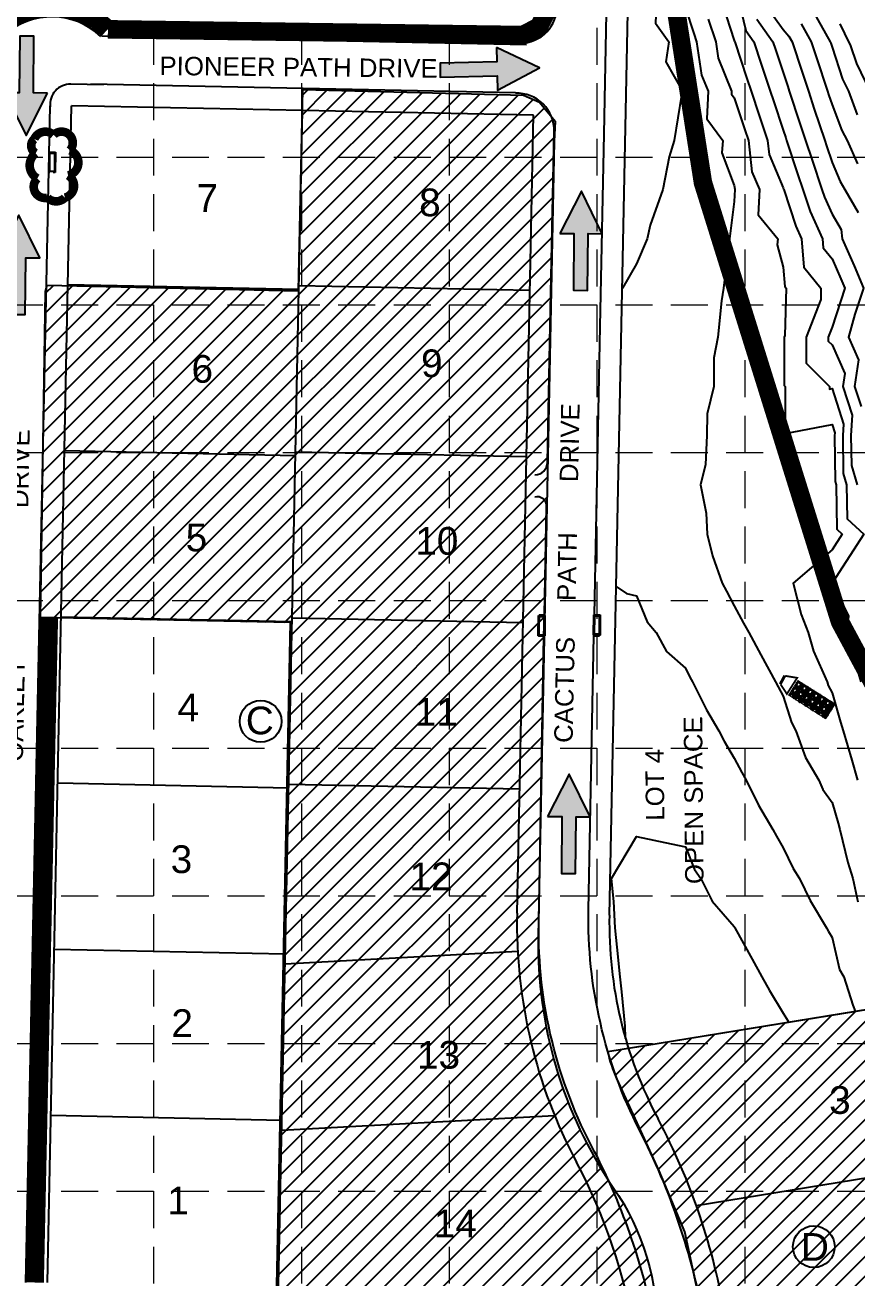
# Model space of a CAD drawing. Header units: feet. Extents: x 715 to 5843, y 11803 to 15011.
# Drawn here: x 1770 to 2220, y 12480 to 13159 of the extents above; entities that cross this region are included whole.
import ezdxf
from ezdxf.enums import TextEntityAlignment as Align

# ---------------------------------------------------------------- set-up
doc = ezdxf.new("R2010")
doc.units = ezdxf.units.FT
doc.header["$LTSCALE"] = 20
doc.header["$MEASUREMENT"] = 0
for name, pattern in [('ACAD_ISO02W100', [15, 12, -3]), ('DASHED', [1.1, 0.85, -0.25]), ('HIDDEN', [0.375, 0.25, -0.125]), ('PHANTOM2', [1.25, 0.625, -0.125, 0.125, -0.125, 0.125, -0.125])]:
    doc.linetypes.add(name, pattern=pattern)
doc.layers.get('0').update_dxf_attribs({"linetype": 'CONTINUOUS'})
for name, color, linetype in [('ARROWS', 252, 'CONTINUOUS'), ('BC', 2, 'CONTINUOUS'), ('CONC', 2, 'CONTINUOUS'), ('CONTOURS-MIN', 1, 'CONTINUOUS'), ('EROSION BLANKET', 84, 'CONTINUOUS'), ('GRID', 254, 'HIDDEN'), ('LEGEND', 7, 'CONTINUOUS'), ('LIMITS OF DISTURBANCE', 1, 'DASHED'), ('LOT', 2, 'PHANTOM2'), ('LOTNO', 2, 'CONTINUOUS'), ('SCONTOUR', 3, 'CONTINUOUS'), ('SODDED LOT', 2, 'CONTINUOUS'), ('SROW', 4, 'CONTINUOUS'), ('STORM', 5, 'CONTINUOUS')]:
    doc.layers.add(name, color=color, linetype=linetype)
doc.styles.get("Standard").update_dxf_attribs({"font": 'ARIAL.TTF'})

# ---------------------------------------------------------------- blocks, each defined once
blk = doc.blocks.new('arrow')
blk.add_lwpolyline([(-67.01, -25.36), (-59.33, -25.42), (-59.57, -56.14), (-51.89, -56.2), (-51.65, -25.48), (-43.97, -25.54), (-55.3, -2.41), (-67.01, -25.36)], close=True)
at = {"color": 254}
for points in [[(-43.97, -25.54), (-67.01, -25.36), (-55.3, -2.41), (-67.01, -25.36)], [(-59.57, -56.14), (-51.89, -56.2), (-59.33, -25.42), (-51.65, -25.48)]]:
    blk.add_solid(points, dxfattribs=at)

msp = doc.modelspace()

# ---------------------------------------------------------------- hatches: boundary and pattern name
at = {"layer": 'LEGEND', "linetype": 'ACAD_ISO02W100'}
h = msp.add_hatch(dxfattribs=at)
h.set_pattern_fill('GRAVEL', color=240, scale=3.737175, angle=-32.4004, style=0)
h.set_pattern_definition([(195.6124, (1857.46488, 12778.8232), (-43.2655951, -12.37848744), [0.502785, -49.775757]), (152.5693, (1856.98064, 12778.68787), (39.86712905, -20.874646325), [0.862794, -85.416582]), (100.11, (1856.21485, 12779.08534), (9.52631899, -54.73426779), [0.608367, -60.228425]), (234.8733, (1854.48363, 12779.07747), (43.20538108, 61.10524665), [0.785696, -77.7839]), (260.4333, (1854.03155, 12778.43486), (8.25303074, 47.87715288), [0.770437, -76.27339]), (324.8733, (1853.9035, 12777.67514), (-61.10524665, 43.20538108), [0.785696, -77.7839]), (5.2938, (1854.54611, 12777.22306), (-61.045036777, -5.521320043), [1.039043, -102.865167]), (39.8549, (1855.58072, 12777.31893), (66.1427415, 55.40097626), [0.980963, -97.11542]), (89.0292, (1856.33378, 12777.94757), (0.78937286, 57.04003302), [0.788357, -78.047427]), (142.836, (1856.34714, 12778.73582), (32.70677556, -25.18286546), [0.90003, -44.10151]), (189.997, (1855.62989, 12779.27953), (-59.892153557, -10.679212533), [1.163936, -115.229706]), (106.4137, (1857.58744, 12777.06344), (-10.07272115, 32.949821), [0.397265, -39.329442]), (139.0688, (1857.47518, 12777.44452), (37.01500787, -32.34329933), [0.755795, -74.823882]), (192.5996, (1856.9042, 12777.9397), (-2.0025, -3.155388), [0.528515, -4.756646]), (170.7982, (1856.9236, 12778.4585), (19.7819369, -3.701723), [0.284616, -28.176858]), (259.401, (1856.64265, 12778.504), (2.8521148, 11.4686617), [0.402505, -19.722797]), (358.5634, (1856.5686, 12778.1084), (13.47116, 0.3032847), [0.65374, -21.137545]), (129.1647, (1857.2221, 12778.092), (4.308278, -7.1603833), [0.47272, -11.345266]), (343.9891, (1854.81252, 12779.66546), (37.56136229, -10.55886977), [0.662227, -65.560675]), (37.9458, (1855.44907, 12779.4828), (-34.64904028, -26.69927096), [0.555572, -55.001523]), (260.7982, (1857.62265, 12778.72306), (3.701723, 19.7819369), [0.569228, -27.892246]), (311.2101, (1857.53162, 12778.16116), (-25.54638964, 29.49114518), [0.662227, -65.560675]), (307.0436, (1853.57097, 12777.70912), (-11.77194774, 16.3232664), [0.63861, -31.291826]), (262.3747, (1853.95569, 12777.1994), (6.25060037, 44.72175262), [0.53508, -52.973116]), (34.401, (1855.6517, 12775.54765), (16.323279, 11.7719304), [0.569228, -27.892246]), (344.9536, (1856.12137, 12775.86925), (-49.03002633, 13.41097778), [0.626466, -62.019997]), (37.0436, (1854.10556, 12776.52888), (-16.3232664, -11.77194774), [0.319304, -31.61113]), (68.9095, (1855.4624, 12775.6678), (4.8546233, 14.6240456), [0.19056, -18.865366]), (133.5634, (1855.53095, 12775.8456), (7.463666, -9.1628828), [0.770437, -14.638326]), (153.6086, (1855, 12776.40386), (33.55636718, -16.86961783), [0.713987, -70.684633]), (271.2897, (1856.3884, 12777.8244), (0.8496086, 8.3132754), [0.538983, -12.93559]), (320.7568, (1856.40052, 12777.28554), (49.63655871, -40.353303), [0.940998, -93.158655]), (28.545, (1857.1293, 12776.69026), (-26.63905062, -14.07770825), [0.384765, -38.091802]), (57.5996, (1857.4673, 12776.874), (-1.152887, 5.157887), [0.22423, -3.512944]), (87.856, (1854.99696, 12776.53858), (-1.3959756, -30.09770706), [0.519183, -51.399306]), (15.6124, (1855.0164, 12777.0574), (43.2655951, 12.37848744), [1.00557, -49.272973]), (327.5996, (1855.985, 12777.328), (5.157887, 1.152887), [0.971665, -2.76551]), (292.9044, (1856.80526, 12776.80737), (-17.53633152, 42.11272707), [0.5909, -58.499018]), (221.6542, (1857.03523, 12776.26307), (-11.16538804, -10.6190479), [0.54414, -26.662902]), (175.2456, (1856.62867, 12775.90141), (-79.977356444, 6.493604084), [0.885953, -87.709522]), (143.0257, (1855.74576, 12775.97484), (-39.0175416, 29.187875616), [0.93728, -92.790585])])
h.paths.add_polyline_path([(2183.11, 12795.69), (2203.17, 12782.91), (2208.18, 12790.8), (2188.08, 12803.52)])
h = msp.add_hatch(dxfattribs=at)
h.set_pattern_fill('GRAVEL', color=240, scale=3.737175, angle=-32.4004, style=0)
h.set_pattern_definition([(195.6124, (1857.6947, 12778.92157), (-43.2655951, -12.37848744), [0.502785, -49.775757]), (152.5693, (1857.21047, 12778.78626), (39.86712905, -20.874646325), [0.862794, -85.416582]), (100.11, (1856.44468, 12779.18372), (9.52631899, -54.73426779), [0.608367, -60.228425]), (234.8733, (1854.71346, 12779.17585), (43.20538108, 61.10524665), [0.785696, -77.7839]), (260.4333, (1854.26138, 12778.53325), (8.25303074, 47.87715288), [0.770437, -76.27339]), (324.8733, (1854.13333, 12777.77352), (-61.10524665, 43.20538108), [0.785696, -77.7839]), (5.2938, (1854.77594, 12777.32144), (-61.045036777, -5.521320043), [1.039043, -102.865167]), (39.8549, (1855.81055, 12777.41731), (66.1427415, 55.40097626), [0.980963, -97.11542]), (89.0292, (1856.5636, 12778.04596), (0.78937286, 57.04003302), [0.788357, -78.047427]), (142.836, (1856.57696, 12778.8342), (32.70677556, -25.18286546), [0.90003, -44.10151]), (189.997, (1855.85972, 12779.37791), (-59.892153557, -10.679212533), [1.163936, -115.229706]), (106.4137, (1857.81726, 12777.16182), (-10.07272115, 32.949821), [0.397265, -39.329442]), (139.0688, (1857.705, 12777.5429), (37.01500787, -32.34329933), [0.755795, -74.823882]), (192.5996, (1857.134, 12778.038), (-2.0025, -3.155388), [0.528515, -4.756646]), (170.7982, (1857.15343, 12778.5569), (19.7819369, -3.701723), [0.284616, -28.176858]), (259.401, (1856.8725, 12778.6024), (2.8521148, 11.4686617), [0.402505, -19.722797]), (358.5634, (1856.79844, 12778.20676), (13.47116, 0.3032847), [0.65374, -21.137545]), (129.1647, (1857.452, 12778.1904), (4.308278, -7.1603833), [0.47272, -11.345266]), (343.9891, (1855.04235, 12779.76385), (37.56136229, -10.55886977), [0.662227, -65.560675]), (37.9458, (1855.6789, 12779.5812), (-34.64904028, -26.69927096), [0.555572, -55.001523]), (260.7982, (1857.8525, 12778.82144), (3.701723, 19.7819369), [0.569228, -27.892246]), (311.2101, (1857.76145, 12778.25954), (-25.54638964, 29.49114518), [0.662227, -65.560675]), (307.0436, (1853.8008, 12777.8075), (-11.77194774, 16.3232664), [0.63861, -31.291826]), (262.3747, (1854.18551, 12777.29778), (6.25060037, 44.72175262), [0.53508, -52.973116]), (34.401, (1855.88153, 12775.64603), (16.323279, 11.7719304), [0.569228, -27.892246]), (344.9536, (1856.3512, 12775.96764), (-49.03002633, 13.41097778), [0.626466, -62.019997]), (37.0436, (1854.3354, 12776.62726), (-16.3232664, -11.77194774), [0.319304, -31.61113]), (68.9095, (1855.6922, 12775.7662), (4.8546233, 14.6240456), [0.19056, -18.865366]), (133.5634, (1855.7608, 12775.944), (7.463666, -9.1628828), [0.770437, -14.638326]), (153.6086, (1855.22982, 12776.50225), (33.55636718, -16.86961783), [0.713987, -70.684633]), (271.2897, (1856.6182, 12777.9228), (0.8496086, 8.3132754), [0.538983, -12.93559]), (320.7568, (1856.63035, 12777.38393), (49.63655871, -40.353303), [0.940998, -93.158655]), (28.545, (1857.35912, 12776.78864), (-26.63905062, -14.07770825), [0.384765, -38.091802]), (57.5996, (1857.697, 12776.9725), (-1.152887, 5.157887), [0.22423, -3.512944]), (87.856, (1855.2268, 12776.63696), (-1.3959756, -30.09770706), [0.519183, -51.399306]), (15.6124, (1855.24621, 12777.15578), (43.2655951, 12.37848744), [1.00557, -49.272973]), (327.5996, (1856.2147, 12777.4264), (5.157887, 1.152887), [0.971665, -2.76551]), (292.9044, (1857.03509, 12776.90576), (-17.53633152, 42.11272707), [0.5909, -58.499018]), (221.6542, (1857.26506, 12776.36145), (-11.16538804, -10.6190479), [0.54414, -26.662902]), (175.2456, (1856.8585, 12775.9998), (-79.977356444, 6.493604084), [0.885953, -87.709522]), (143.0257, (1855.97559, 12776.07323), (-39.0175416, 29.187875616), [0.93728, -92.790585])])
h.paths.add_polyline_path([(2183.34, 12795.79), (2203.4, 12783.01), (2208.41, 12790.9), (2188.31, 12803.61)])
at = {"layer": 'SODDED LOT'}
h = msp.add_hatch(dxfattribs=at)
h.set_pattern_fill('ANSI31', color=256, scale=60, style=0)
edge = h.paths.add_edge_path()
edge.add_line((1781.87, 13017.68), (1917.84, 13014.62))
edge.add_line((1917.84, 13014.62), (1920.29, 13123.61))
edge.add_line((1920.29, 13123.61), (2039.73, 13120.55))
edge.add_line((2039.73, 13120.55), (2048.3, 13116.87))
edge.add_line((2048.3, 13116.87), (2056.88, 13106.46))
edge.add_line((2056.88, 13106.46), (2056.27, 13095.44))
edge.add_line((2056.27, 13095.44), (2047.68, 12665.22))
edge.add_arc((2280.61, 12660.57), 232.97, 178.85645, 214.33975)
edge.add_arc((1974.2, 12451.24), 138.11, -0.7498, 34.33975, ccw=False)
edge.add_line((2112.3, 12449.43), (1906.07, 12467.3))
edge.add_line((1906.07, 12467.3), (1913.63, 12834.97))
edge.add_line((1913.63, 12834.97), (1778.2, 12837.72))
edge.add_line((1778.2, 12837.72), (1780.95, 13014.33))
edge.add_line((1780.95, 13014.33), (1781.87, 13017.68))
h = msp.add_hatch(dxfattribs=at)
h.set_pattern_fill('ANSI31', color=256, scale=60, style=0)
edge = h.paths.add_edge_path()
edge.add_line((2085.39, 12602.78), (2261.97, 12631.45))
edge.add_line((2261.97, 12631.45), (2311.16, 12333.85))
edge.add_line((2311.16, 12333.85), (2159.41, 12333.02))
edge.add_line((2159.41, 12333.02), (2143.04, 12430.37))
edge.add_line((2143.04, 12430.37), (2126.95, 12505.08))
edge.add_line((2126.95, 12505.08), (2113.07, 12538.09))
edge.add_line((2113.07, 12538.09), (2090.23, 12588.15))
edge.add_arc((2155, 12617.7), 71.2, 192.09526, 204.52613, ccw=False)

# ---------------------------------------------------------------- linework, layer by layer
at = {"layer": 'BC', "color": 7}
for p, q in [((2084.99, 13195.68), (2083.15, 13099.71)), ((2083.15, 13099.71), (2080.95, 12995.26)), ((2080.95, 12995.26), (2077.85, 12839.24)), ((2051.04, 12839.09), (2052.18, 12897.86)), ((2050.63, 12827.62), (2051.04, 12839.09)), ((2077.85, 12839.24), (2077.71, 12827.88))]:
    msp.add_line(p, q, dxfattribs=at)
for points in [[(2035.9, 13148.89, 0.431739), (2057.7, 13167.49), (2058.09, 13195.35, 0.109103), (2036.94, 13299.03, -2.709763)], [(2045.89, 12914.91, 0.403044), (2052.6, 12921.8), (2054.09, 12995.94), (2056.31, 13100.95, 0.430742), (2035.33, 13121.65, 12.656221)], [(2111.01, 12451.88, 0.074815), (2078.19, 12548.45, -0.128902), (2047.98, 12672.27), (2050.63, 12827.62)], [(2137.46, 12456.69, 0.075191), (2102.39, 12560.33, -0.123664), (2074.87, 12679.49), (2077.71, 12827.88)]]:
    msp.add_lwpolyline(points, format="xyb", dxfattribs=at)
msp.add_arc((2047.02, 12897.96), 5.16, 358.88692, 103.65122, dxfattribs=at)
at = {"layer": 'CONC', "color": 5, "const_width": 1}
msp.add_lwpolyline([(2178.88, 12801.47), (2182.23, 12796.34), (2187.8, 12805.06), (2181.38, 12806.11)], dxfattribs=at)
at = {"layer": 'CONTOURS-MIN', "color": 5}
for points, elevation in [([(2096.78, 13195.5), (2100.88, 13194.46), (2105.61, 13180.81), (2111.87, 13176.05), (2111.05, 13159.64), (2118.25, 13149.4), (2116.7, 13138.7), (2125.79, 13122.75), (2125.22, 13120.63), (2121.19, 13096.1), (2118.47, 13087.18), (2115.08, 13069.46), (2108.26, 13050.24), (2106.55, 13042.81), (2100.88, 13029.28), (2093.22, 13016.16), (2093.11, 13015.93)], 572), ([(2155.05, 13176.05), (2159.95, 13155.63), (2164.37, 13149.4), (2168.34, 13137.44), (2173.2, 13122.75), (2174.96, 13117.46), (2180.21, 13101.61), (2181.58, 13097.48), (2182.03, 13096.1), (2188.2, 13077.5), (2190.86, 13069.46), (2194.81, 13057.53), (2201.42, 13042.81), (2201.82, 13037.94), (2206.65, 13032.01), (2211.49, 13021.04), (2213.53, 13016.16), (2206.65, 12994.9), (2204.59, 12989.51), (2204.59, 12987.43), (2206.65, 12985.37), (2213.59, 12969.86), (2212.56, 12962.86), (2217.62, 12947.26), (2216.89, 12936.21), (2217.13, 12920.12), (2220.19, 12909.56)], 568), ([(2147.36, 13169.59), (2153.77, 13150.24), (2153.93, 13149.56), (2154.04, 13149.4), (2160.59, 13129.63), (2162.87, 13122.75), (2167.21, 13109.66), (2171.7, 13096.1), (2172.56, 13088.4), (2180.21, 13070.43), (2180.45, 13069.7), (2180.53, 13069.46), (2187.07, 13049.72), (2190.17, 13042.81), (2191.45, 13027.49), (2200.67, 13016.16), (2200.52, 13009.98), (2192.7, 12989.51), (2192.69, 12975.44), (2205.22, 12962.86), (2205.21, 12961.41), (2206.65, 12961.69), (2212.88, 12942.49), (2212.46, 12936.21), (2212.77, 12915.73), (2214.56, 12909.56), (2214.81, 12891.14), (2223.85, 12882.91), (2206.76, 12856.38), (2206.75, 12856.26), (2215.49, 12838.52), (2214.48, 12829.62), (2218.71, 12815.12), (2222.25, 12802.97)], 569), ([(2127.33, 13167.69), (2131.87, 13153.98), (2133.38, 13149.4), (2135.99, 13131.49), (2139.55, 13122.75), (2138.87, 13107.74), (2147.6, 13096.1), (2147.04, 13089.32), (2153.77, 13071.59), (2153.98, 13069.67), (2154.07, 13069.46), (2153.77, 13063), (2151.23, 13042.81), (2150.87, 13039.88), (2147.89, 13016.16), (2146.89, 13009.23), (2144.89, 12989.51), (2142.75, 12978.4), (2142.7, 12962.86), (2139.03, 12948.01), (2138.9, 12936.21), (2138.27, 12920.59), (2135.48, 12909.56), (2138.49, 12894.17), (2139.03, 12882.91), (2141.99, 12871.05), (2147.12, 12856.26), (2149.47, 12851.93), (2153.77, 12844), (2158.81, 12834.7), (2161.56, 12829.62), (2168.15, 12817.46), (2176.01, 12802.97), (2177.49, 12800.23), (2180.21, 12795.22), (2184.8, 12780.94), (2187.13, 12776.32), (2192.39, 12761.94), (2199.54, 12749.67), (2201.67, 12744.65), (2206.65, 12737.47), (2209.91, 12726.3), (2210.87, 12723.02), (2215.21, 12704.99), (2217.86, 12696.37), (2220.66, 12683.84)], 571), ([(2171.99, 13167.76), (2180.21, 13156.19), (2183.3, 13152.52), (2185.03, 13149.4), (2190.45, 13133.07), (2193.86, 13122.75), (2197.06, 13113.09), (2202.69, 13096.1), (2203.68, 13093.11), (2206.65, 13084.16), (2211.06, 13073.9), (2213.6, 13069.46), (2220.86, 13057.12)], 566), ([(2196.54, 13165.86), (2205.69, 13149.4), (2205.93, 13148.68), (2206.65, 13146.51), (2212.37, 13129.26), (2215.54, 13122.75), (2220.35, 13109.91)], 564), ([(2165.97, 13161.7), (2174.7, 13149.4), (2176.08, 13145.24), (2180.21, 13132.79), (2182.7, 13125.27), (2183.53, 13122.75), (2189.32, 13105.29), (2192.36, 13096.1), (2195.94, 13085.31), (2201.19, 13069.46), (2202.56, 13065.33), (2206.65, 13056.21), (2211.6, 13047.79), (2212.12, 13042.81), (2218.58, 13028.18), (2223.61, 13016.16), (2219.02, 13001.97), (2215.52, 12989.51), (2220.98, 12977.3), (2218.85, 12962.86), (2222.36, 12952.04)], 567), ([(2210.94, 13159.27), (2213.47, 13154.01), (2216.75, 13147.22), (2219.87, 13137.8), (2227.21, 13122.75)], 563), ([(2089.82, 12854.56), (2095.37, 12850.71), (2100.88, 12849.54), (2106.61, 12835.38), (2111.52, 12829.62), (2117.05, 12819.26), (2127.33, 12810.21), (2129.79, 12805.45), (2131.17, 12802.97), (2138.66, 12787.74), (2145.44, 12776.32), (2148.32, 12770.83), (2153.77, 12761.62), (2157.83, 12753.77), (2160.11, 12749.67), (2166.78, 12736.13), (2174.56, 12723.02), (2176.52, 12719.3), (2180.21, 12713.04), (2185.61, 12701.82), (2189.05, 12696.37), (2194.89, 12684.52), (2203.68, 12669.72), (2204.71, 12667.77), (2206.65, 12664.47), (2210.69, 12647.14), (2213.06, 12643.07), (2217.88, 12627.74), (2219.25, 12624.61)], 572), ([(2094.87, 12609.83), (2094.89, 12610.38), (2094.67, 12616.42), (2092.82, 12634.94), (2092.01, 12643.07), (2090.4, 12659.16), (2089.35, 12669.72), (2088.59, 12683.98), (2087.29, 12696.37), (2100.88, 12719.15), (2119.56, 12715.19), (2127.33, 12713.55), (2132.28, 12701.36), (2135.74, 12696.37), (2141.7, 12684.21), (2153.77, 12670.35), (2153.99, 12669.94), (2154.11, 12669.72), (2163.4, 12652.78), (2168.72, 12643.07), (2172.85, 12635.66), (2180.21, 12623.54), (2182.84, 12619.07), (2183.08, 12618.68)], 573)]:
    msp.add_lwpolyline(points, dxfattribs=dict(at, elevation=elevation))
at = {"layer": 'EROSION BLANKET', "const_width": 10}
msp.add_lwpolyline([(1615.6, 12896.15), (1740.27, 12892.98, 0.467149), (1747.46, 12901.15), (1749.72, 13101.1), (1745.71, 13106.25, -0.831057), (1814.74, 13156.27), (2039.28, 13153.14), (2048.08, 13157.73), (2053.09, 13167.76), (2052.99, 13189.8), (2053.08, 13206.77, 0.218453), (1932.6, 13418, -3.75224)], format="xyb", dxfattribs=at)
msp.add_lwpolyline([(1775.1, 12477.63), (1782.77, 12837.34)], dxfattribs=at)
at = {"layer": 'GRID', "color": 252, "linetype": 'HIDDEN', "lineweight": 0, "ltscale": 4}
for p, q in [((1839.45, 14927.01), (1839.45, 12126.65)), ((1919.45, 14927.01), (1919.45, 12126.65)), ((1999.45, 14927.01), (1999.45, 12126.65)), ((2079.45, 14927.01), (2079.45, 12126.65)), ((2159.45, 14927.01), (2159.45, 12126.65)), ((799.45, 13087.01), (5759.45, 13087.01)), ((799.45, 13007.01), (5759.45, 13007.01)), ((799.45, 12927.01), (5759.45, 12927.01)), ((799.45, 12847.01), (5759.45, 12847.01)), ((799.45, 12767.01), (5759.45, 12767.01)), ((799.45, 12687.01), (5759.45, 12687.01)), ((799.45, 12607.01), (5759.45, 12607.01)), ((799.45, 12527.01), (5759.45, 12527.01))]:
    msp.add_line(p, q, dxfattribs=at)
at = {"layer": 'LEGEND', "color": 170, "ltscale": 100, "const_width": 4.65}
msp.add_lwpolyline([(1776.56, 13075.5, 0.520567), (1776.56, 13075.5, 0.765195), (1781.97, 13065.05, 0.417879), (1791.5, 13065.09, 0.6649), (1793.2, 13077.13, 0.744833), (1794.18, 13090.71, 0.975642), (1785.36, 13099.05, 0.520567), (1774.87, 13096.83, 0.520567), (1775.66, 13089.12, 0.540264), (1776.56, 13075.5)], format="xyb", close=True, dxfattribs=at)
at = {"layer": 'LEGEND', "color": 240, "const_width": 0.467}
for points in [[(2183.11, 12795.69), (2203.17, 12782.91), (2208.18, 12790.8), (2188.08, 12803.52)], [(2183.34, 12795.79), (2203.4, 12783.01), (2208.41, 12790.9), (2188.31, 12803.61)]]:
    msp.add_lwpolyline(points, close=True, dxfattribs=at)
at = {"layer": 'LIMITS OF DISTURBANCE', "ltscale": 6, "const_width": 10}
msp.add_lwpolyline([(2329.19, 12307.16), (2362.22, 12310.63), (2403.94, 12376.67), (2311.81, 12647.75), (2210.98, 12835.42), (2136.79, 13073.25), (2109.43, 13249.08), (2026, 13402.21), (1920.68, 13459.63), (1818.1, 13322.91), (1605.78, 13272.31), (1591.6, 12453.43), (1715.13, 12466.33), (1818.2, 12467.91), (2043.38, 12444.45), (2096.72, 12432.15), (2117.6, 12307.9)], close=True, dxfattribs=at)
at = {"layer": 'LOT', "color": 7, "linetype": 'Continuous'}
for p, q in [((1906.87, 12467.36), (1920.05, 13112.31)), ((1918.07, 13015.33), (1793.09, 13017.88)), ((2043.08, 13014.77), (1918.11, 13017.33)), ((1916.23, 12925.35), (1791.25, 12927.9)), ((2041.24, 12924.79), (1916.27, 12927.35)), ((1914.39, 12835.37), (1789.41, 12837.92)), ((2039.4, 12834.81), (1914.43, 12837.37)), ((1912.55, 12745.38), (1787.57, 12747.94)), ((2037.56, 12744.83), (1912.59, 12747.38)), ((1910.71, 12655.4), (1785.74, 12657.96)), ((1910.6, 12650.28), (2036.53, 12657.08)), ((2096.48, 12604.48), (2262.38, 12631.69)), ((1908.87, 12565.42), (1783.9, 12567.98)), ((1908.76, 12560.04), (2056.51, 12568.03)), ((2133.22, 12519.3), (2276.94, 12542.87))]:
    msp.add_line(p, q, dxfattribs=at)
at = {"layer": 'LOTNO', "color": 7}
for centre in [(1897.39, 12781.46), (2196.8, 12497.03)]:
    msp.add_circle(centre, 11.3, dxfattribs=at)
at = {"layer": 'SCONTOUR', "color": 5}
for points, elevation in [([(2139.61, 13161.78), (2143.71, 13149.4), (2145, 13140.57), (2152.26, 13122.75), (2152.19, 13121.16), (2153.77, 13119.06), (2159.47, 13101.85), (2161.37, 13096.1), (2163.27, 13079.03), (2167.35, 13069.46), (2166.71, 13055.85), (2177.32, 13042.81), (2177.03, 13039.6), (2180.21, 13027.46), (2181.08, 13017.04), (2181.79, 13016.16), (2181.19, 12990.5), (2180.82, 12989.51), (2180.79, 12963.45), (2181.38, 12962.86), (2181.34, 12937.35), (2206.65, 12942.3), (2208.14, 12937.71), (2208.04, 12936.21), (2208.41, 12911.34), (2208.93, 12909.56), (2209.26, 12885.54), (2212.14, 12882.91), (2206.65, 12874.39), (2185.56, 12856.26), (2189.93, 12839.41), (2193.79, 12829.62), (2196.67, 12819.56), (2204, 12802.97), (2204.65, 12800.95), (2206.65, 12796.97), (2211.31, 12781.01), (2212.67, 12776.32), (2217.31, 12760.41), (2220.45, 12749.67)], 570), ([(2189.92, 13159.19), (2195.36, 13149.4), (2198.19, 13140.87), (2204.19, 13122.75), (2204.81, 13120.9), (2206.65, 13115.34), (2211.88, 13101.37), (2214.92, 13096.1), (2220.42, 13083.33)], 565)]:
    msp.add_lwpolyline(points, dxfattribs=dict(at, elevation=elevation))
at = {"layer": 'SODDED LOT'}
for points in [[(1781.87, 13017.68), (1917.84, 13014.62), (1920.29, 13123.61), (2039.73, 13120.55), (2048.3, 13116.87), (2056.88, 13106.46), (2056.27, 13095.44), (2047.68, 12665.22, 0.156074), (2088.24, 12529.15, -0.154315), (2112.3, 12449.43), (1906.07, 12467.3), (1913.63, 12834.97), (1778.2, 12837.72), (1780.95, 13014.33)], [(2085.39, 12602.78), (2261.97, 12631.45), (2311.16, 12333.85), (2159.41, 12333.02), (2143.04, 12430.37), (2126.95, 12505.08), (2113.07, 12538.09), (2090.23, 12588.15, -0.054293)]]:
    msp.add_lwpolyline(points, format="xyb", close=True, dxfattribs=at)
at = {"layer": 'SROW', "color": 7}
for p, q in [((2086.18, 12676.53), (2096.77, 13194.92)), ((2041.25, 13147.75), (1811.29, 13152.45)), ((2035.39, 13121.76), (1805.43, 13126.46)), ((1770.39, 12477.65), (1783.42, 13114.86)), ((1782.05, 12477.65), (1795.07, 13114.86)), ((2045.02, 13109.75), (1795.07, 13114.86)), ((2036.19, 12677.55), (2045.02, 13109.75))]:
    msp.add_line(p, q, dxfattribs=at)
msp.add_lwpolyline([(1812.36, 13126.18), (1794.69, 13126.52, 0.451325), (1783.47, 13114.29, 0.899426)], format="xyb", dxfattribs=at)
for centre, radius, start, end in [((1785.28, 13125.06), 50, 51.95919, 215.69899), ((1784.42, 13124.8), 38.22, 46.13508, 218.17674), ((2311.13, 12671.93), 275, 178.82909, 208.0203), ((2311.13, 12671.93), 225, 178.82909, 208.0203), ((1803.53, 12401.81), 350, 9.31422, 28.0203), ((1803.53, 12401.81), 300, 9.31422, 28.0203)]:
    msp.add_arc(centre, radius, start, end, dxfattribs=at)
at = {"layer": 'STORM', "color": 5}
for p, q in [((1782.79, 13078.71), (1782.89, 13089.71)), ((1782.89, 13089.71), (1786.39, 13089.68)), ((1783.29, 13079.21), (1783.39, 13089.21)), ((1783.39, 13089.21), (1785.89, 13089.18)), ((1785.89, 13089.18), (1785.79, 13079.18)), ((1786.39, 13089.68), (1786.29, 13078.68)), ((1783.4, 13078.71), (1782.79, 13078.71)), ((1785.79, 13079.18), (1783.29, 13079.21)), ((1786.29, 13078.68), (1785.12, 13078.69)), ((2047.64, 12827.78), (2047.74, 12838.78)), ((2047.74, 12838.78), (2051.24, 12838.75)), ((2048.16, 12839.07), (2047.76, 12827.6)), ((2048.14, 12828.28), (2048.24, 12838.28)), ((2051.04, 12839.09), (2048.16, 12839.07)), ((2048.24, 12838.28), (2050.74, 12838.25)), ((2050.74, 12838.25), (2050.64, 12828.25)), ((2051.24, 12838.75), (2051.14, 12827.75)), ((2077.62, 12828.19), (2077.72, 12839.19)), ((2077.72, 12839.19), (2081.22, 12839.15)), ((2077.85, 12839.24), (2080.97, 12839.09)), ((2078.13, 12828.68), (2078.22, 12838.68)), ((2078.22, 12838.68), (2080.72, 12838.66)), ((2080.72, 12838.66), (2080.63, 12828.66)), ((2080.97, 12839.09), (2080.84, 12827.72)), ((2081.22, 12839.15), (2081.12, 12828.15)), ((2048.25, 12827.78), (2047.64, 12827.78)), ((2050.63, 12827.62), (2047.76, 12827.6)), ((2050.64, 12828.25), (2048.14, 12828.28)), ((2051.14, 12827.75), (2049.97, 12827.76)), ((2078.23, 12828.18), (2077.62, 12828.19)), ((2077.71, 12827.88), (2080.84, 12827.72)), ((2080.63, 12828.66), (2078.13, 12828.68)), ((2081.12, 12828.15), (2079.95, 12828.17))]:
    msp.add_line(p, q, dxfattribs=at)
at = {"layer": 'STORM', "color": 5, "const_width": 1}
for points in [[(2180.85, 12806.4), (2178.35, 12801.76)], [(2181.38, 12806.11), (2178.88, 12801.47)]]:
    msp.add_lwpolyline(points, dxfattribs=at)

# ---------------------------------------------------------------- block references
at = {"layer": 'ARROWS'}
for p, rotation in [((1715.13, 13096.38), 180), ((2052.39, 13080.12), 271.7188890245758)]:
    msp.add_blockref('arrow', p, dxfattribs=dict(at, rotation=rotation))
for p in [(2126.29, 13071.08), (1821.89, 13057.99), (2119.75, 12755.32)]:
    msp.add_blockref('arrow', p, dxfattribs=at)

# ---------------------------------------------------------------- texts
at = {"color": 7}
for s, rotation, p in [('PIONEER PATH DRIVE', 359.45792, (1917.95, 13135.78)), ('CACTUS     PATH       DRIVE', 88.80624, (2063.17, 12861.79)), ('OAKLEY                     DRIVE', 88.80624, (1765.57, 12849.67))]:
    msp.add_text(s, height=10, rotation=rotation, dxfattribs=at).set_placement(p, align=Align.MIDDLE)
for s, p in [('OPEN SPACE', (2137.19, 12693.43)), ('LOT 4', (2115.91, 12727.74))]:
    msp.add_text(s, height=10, rotation=90.51763, dxfattribs=at).set_placement(p)
at = {"layer": 'LOTNO', "color": 7}
for s, p in [('7', (1862.71, 13057.39)), ('8', (1983.18, 13055.02)), ('6', (1859.99, 12964.86)), ('9', (1984.25, 12967.89)), ('5', (1856.83, 12873.51)), ('10', (1981.13, 12871.7)), ('4', (1852.38, 12781.54)), ('C', (1889.38, 12774.48)), ('11', (1980.84, 12779.08)), ('3', (1848.72, 12699.35)), ('12', (1977.99, 12690.06)), ('2', (1849.11, 12610.59)), ('13', (1982.04, 12593.43)), ('3', (2205.09, 12568.94)), ('1', (1846.88, 12514.54)), ('14', (1991.15, 12502.08)), ('D', (2189.85, 12489.39))]:
    msp.add_text(s, height=15, dxfattribs=at).set_placement(p)

doc.saveas('drawing.dxf')
